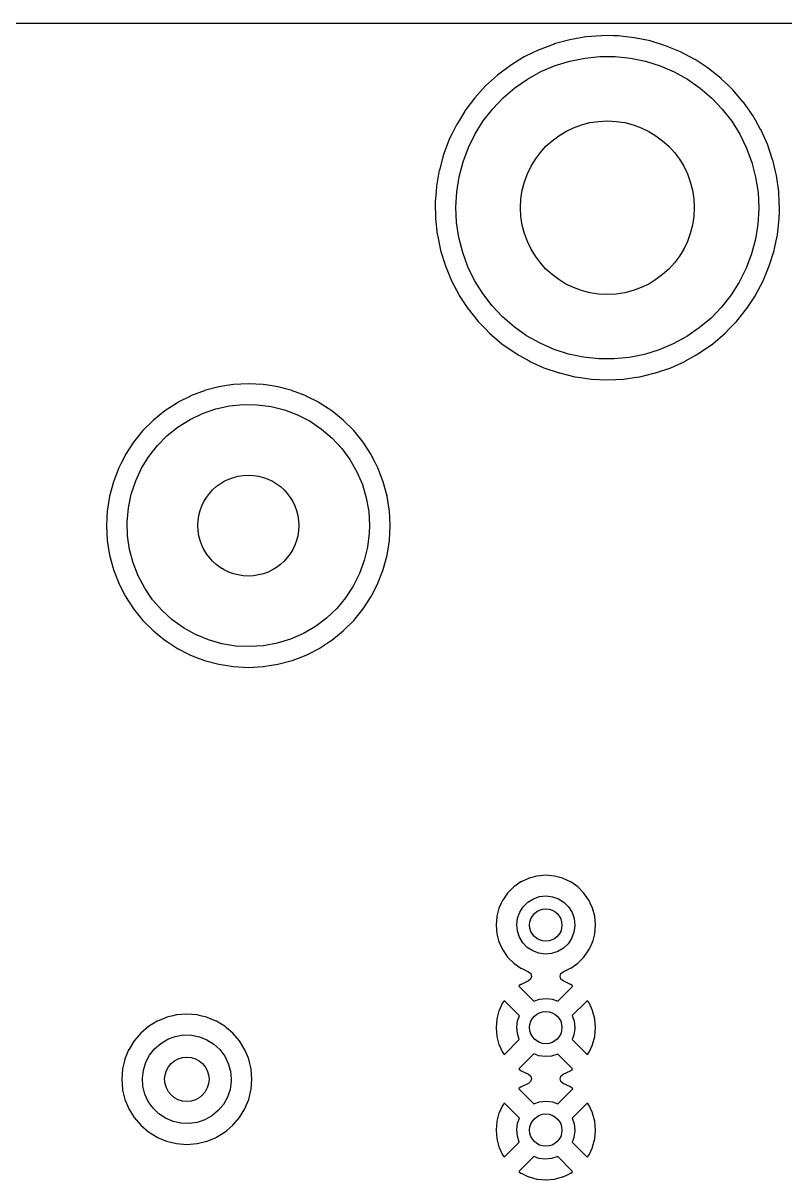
# Model space of a CAD drawing. Extents: x 80 to 223, y -132 to -72.
# Drawn here: x 140.22 to 159.08, y -100.54 to -71.88 of the extents above; entities that cross this region are included whole.
import ezdxf

# ---------------------------------------------------------------- set-up
doc = ezdxf.new("R2010")
doc.units = 0
doc.layers.add('BLACK', color=7, linetype='CONTINUOUS')

msp = doc.modelspace()

# ---------------------------------------------------------------- linework, layer by layer
at = {"layer": 'BLACK', "linetype": 'CONTINUOUS'}
for p, q in [((84.8776, -71.8825), (218.137, -71.8825)), ((154.549, -72.193), (154.165, -72.2233)), ((154.552, -72.1928), (154.549, -72.193)), ((154.549, -72.193), (154.549, -72.193)), ((154.838, -72.1973), (154.552, -72.1928)), ((154.951, -72.199), (154.838, -72.1973)), ((154.954, -72.1991), (154.951, -72.199)), ((154.951, -72.199), (154.951, -72.199)), ((155.353, -72.2432), (154.954, -72.1991)), ((153.366, -72.4004), (152.996, -72.5403)), ((153.369, -72.3993), (153.366, -72.4004)), ((153.366, -72.4004), (153.366, -72.4004)), ((153.371, -72.3986), (153.369, -72.3993)), ((153.753, -72.2941), (153.371, -72.3985)), ((153.371, -72.3985), (153.371, -72.3986)), ((153.756, -72.2933), (153.753, -72.2941)), ((153.753, -72.2941), (153.753, -72.2941)), ((154.152, -72.2243), (153.756, -72.2933)), ((154.165, -72.2233), (154.152, -72.2243)), ((155.356, -72.2438), (155.353, -72.2432)), ((155.743, -72.324), (155.356, -72.2438)), ((155.356, -72.2438), (155.356, -72.2438)), ((155.746, -72.3246), (155.743, -72.324)), ((155.743, -72.324), (155.743, -72.324)), ((156.13, -72.4427), (155.746, -72.3246)), ((156.501, -72.5964), (156.13, -72.4427)), ((152.63, -72.7196), (152.521, -72.786)), ((152.632, -72.718), (152.63, -72.7196)), ((152.63, -72.7196), (152.63, -72.7196)), ((152.643, -72.7126), (152.632, -72.718)), ((152.99, -72.5426), (152.643, -72.7126)), ((152.993, -72.5413), (152.99, -72.5426)), ((152.99, -72.5426), (152.99, -72.5426)), ((152.996, -72.5403), (152.993, -72.5413)), ((153.753, -72.8218), (154.125, -72.7462)), ((154.125, -72.7462), (154.503, -72.7085)), ((154.503, -72.7085), (154.882, -72.7091)), ((154.882, -72.7091), (155.26, -72.7481)), ((155.26, -72.7481), (155.631, -72.8251)), ((156.856, -72.7844), (156.501, -72.5964)), ((152.29, -72.9279), (151.968, -73.169)), ((152.521, -72.786), (152.29, -72.9279)), ((153.042, -73.0835), (153.391, -72.9347)), ((153.391, -72.9347), (153.753, -72.8218)), ((155.631, -72.8251), (155.993, -72.9392)), ((155.993, -72.9392), (156.342, -73.0893)), ((156.859, -72.786), (156.856, -72.7844)), ((157.18, -72.9972), (156.859, -72.786)), ((156.859, -72.786), (156.859, -72.786)), ((157.192, -73.0049), (157.18, -72.9972)), ((157.505, -73.256), (157.192, -73.0049)), ((151.968, -73.169), (151.671, -73.4394)), ((152.398, -73.4829), (152.71, -73.2669)), ((152.71, -73.2669), (153.042, -73.0835)), ((156.342, -73.0893), (156.673, -73.2738)), ((156.673, -73.2738), (156.984, -73.4909)), ((157.508, -73.2581), (157.505, -73.256)), ((157.693, -73.4374), (157.508, -73.2581)), ((157.508, -73.2581), (157.508, -73.2581)), ((151.671, -73.4394), (151.401, -73.7365)), ((152.109, -73.7293), (152.398, -73.4829)), ((156.984, -73.4909), (157.272, -73.7384)), ((157.794, -73.5356), (157.693, -73.4374)), ((157.796, -73.5378), (157.794, -73.5356)), ((158.051, -73.8365), (157.796, -73.5378)), ((151.401, -73.7365), (151.16, -74.0577)), ((151.847, -74.0037), (152.109, -73.7293)), ((157.272, -73.7384), (157.533, -74.0136)), ((158.055, -73.841), (158.051, -73.8365)), ((158.286, -74.1696), (158.055, -73.841)), ((151.158, -74.0602), (151.022, -74.2833)), ((151.16, -74.0577), (151.158, -74.0602)), ((151.614, -74.3031), (151.847, -74.0037)), ((157.533, -74.0136), (157.765, -74.3138)), ((158.351, -74.2845), (158.286, -74.1696)), ((150.949, -74.4028), (150.844, -74.6165)), ((150.95, -74.4001), (150.949, -74.4028)), ((150.949, -74.4028), (150.949, -74.4028)), ((151.022, -74.2833), (150.95, -74.4001)), ((151.413, -74.6245), (151.614, -74.3031)), ((157.765, -74.3138), (157.966, -74.636)), ((158.482, -74.5137), (158.351, -74.2845)), ((150.772, -74.7636), (150.632, -75.1338)), ((150.773, -74.7608), (150.772, -74.7636)), ((150.772, -74.7636), (150.772, -74.7636)), ((150.844, -74.6165), (150.773, -74.7608)), ((151.244, -74.9647), (151.413, -74.6245)), ((157.966, -74.636), (158.133, -74.9767)), ((158.485, -74.5185), (158.482, -74.5137)), ((158.65, -74.8846), (158.485, -74.5185)), ((151.112, -75.3201), (151.244, -74.9647)), ((158.133, -74.9767), (158.264, -75.3326)), ((158.78, -75.2646), (158.65, -74.8846)), ((150.631, -75.1394), (150.526, -75.5211)), ((150.632, -75.1338), (150.631, -75.1366)), ((150.631, -75.1366), (150.631, -75.1394)), ((150.631, -75.1394), (150.631, -75.1394)), ((150.632, -75.1338), (150.632, -75.1338)), ((151.015, -75.6871), (151.112, -75.3201)), ((158.264, -75.3326), (158.359, -75.7)), ((158.781, -75.2674), (158.78, -75.2646)), ((158.842, -75.5211), (158.781, -75.2674)), ((158.781, -75.2674), (158.781, -75.2674)), ((150.525, -75.524), (150.456, -75.9197)), ((150.526, -75.5211), (150.525, -75.524)), ((150.526, -75.5211), (150.526, -75.5211)), ((158.874, -75.6551), (158.842, -75.5211)), ((150.456, -75.9226), (150.446, -76.0498)), ((150.456, -75.9197), (150.456, -75.9226)), ((150.957, -76.062), (151.015, -75.6871)), ((158.359, -75.7), (158.417, -76.075)), ((158.93, -76.0528), (158.874, -75.6551)), ((150.446, -76.0498), (150.425, -76.3201)), ((150.936, -76.4409), (150.957, -76.062)), ((158.417, -76.075), (158.436, -76.454)), ((158.943, -76.3201), (158.93, -76.0528)), ((150.425, -76.3201), (150.431, -76.7217)), ((150.954, -76.8199), (150.936, -76.4409)), ((158.436, -76.4802), (158.414, -76.859)), ((158.436, -76.454), (158.436, -76.4802)), ((158.949, -76.454), (158.943, -76.3201)), ((158.946, -76.5515), (158.949, -76.454)), ((150.431, -76.7217), (150.475, -77.1209)), ((158.913, -76.9705), (158.941, -76.7242)), ((158.941, -76.7192), (158.946, -76.5515)), ((158.941, -76.7217), (158.941, -76.7192)), ((158.941, -76.7192), (158.941, -76.7192)), ((158.941, -76.7241), (158.941, -76.7217)), ((158.941, -76.7242), (158.941, -76.7241)), ((151.01, -77.1952), (150.954, -76.8199)), ((158.414, -76.859), (158.354, -77.2337)), ((158.897, -77.1209), (158.913, -76.9705)), ((150.475, -77.1209), (150.476, -77.1238)), ((150.476, -77.1238), (150.476, -77.1239)), ((150.476, -77.1239), (150.546, -77.4644)), ((151.104, -77.5629), (151.01, -77.1952)), ((158.354, -77.2337), (158.256, -77.6004)), ((158.826, -77.4644), (158.896, -77.1239)), ((158.896, -77.1238), (158.897, -77.1209)), ((158.896, -77.1239), (158.896, -77.1238)), ((150.546, -77.4644), (150.557, -77.5142)), ((150.557, -77.5142), (150.675, -77.8982)), ((151.234, -77.9192), (151.104, -77.5629)), ((158.256, -77.6004), (158.122, -77.9553)), ((158.697, -77.8982), (158.815, -77.5142)), ((158.815, -77.5142), (158.826, -77.4644)), ((150.675, -77.8982), (150.828, -78.2692)), ((151.4, -78.2606), (151.234, -77.9192)), ((158.544, -78.2692), (158.697, -77.8982)), ((158.122, -77.9553), (157.953, -78.2949)), ((150.828, -78.2692), (151.016, -78.6242)), ((151.599, -78.5834), (151.4, -78.2606)), ((157.953, -78.2949), (157.75, -78.6156)), ((158.356, -78.6242), (158.544, -78.2692)), ((151.016, -78.6242), (151.018, -78.6267)), ((151.018, -78.6267), (151.018, -78.6267)), ((151.018, -78.6267), (151.229, -78.9482)), ((151.83, -78.8845), (151.599, -78.5834)), ((157.75, -78.6156), (157.516, -78.9142)), ((158.143, -78.9482), (158.354, -78.6267)), ((158.354, -78.6267), (158.356, -78.6242)), ((158.354, -78.6267), (158.354, -78.6267)), ((151.229, -78.9482), (151.237, -78.9599)), ((151.237, -78.9599), (151.488, -79.2734)), ((152.09, -79.1606), (151.83, -78.8845)), ((157.516, -78.9142), (157.253, -79.1876)), ((157.884, -79.2734), (158.135, -78.9599)), ((158.135, -78.9599), (158.143, -78.9482)), ((151.488, -79.2734), (151.49, -79.2755)), ((151.49, -79.2755), (151.49, -79.2755)), ((151.49, -79.2755), (151.668, -79.459)), ((152.377, -79.409), (152.09, -79.1606)), ((157.253, -79.1876), (156.964, -79.4331)), ((157.704, -79.459), (157.882, -79.2755)), ((157.882, -79.2755), (157.884, -79.2734)), ((157.882, -79.2755), (157.882, -79.2755)), ((151.668, -79.459), (151.768, -79.5618)), ((151.768, -79.5618), (152.073, -79.8227)), ((152.688, -79.6272), (152.377, -79.409)), ((153.019, -79.8129), (152.688, -79.6272)), ((156.651, -79.648), (156.318, -79.8302)), ((156.964, -79.4331), (156.651, -79.648)), ((157.299, -79.8227), (157.604, -79.5618)), ((157.604, -79.5618), (157.704, -79.459)), ((152.073, -79.8227), (152.402, -80.0536)), ((153.367, -79.9642), (153.019, -79.8129)), ((156.318, -79.8302), (155.969, -79.9778)), ((156.97, -80.0536), (157.299, -79.8227)), ((152.402, -80.0536), (152.51, -80.1153)), ((152.51, -80.1153), (152.748, -80.2512)), ((153.728, -80.0796), (153.367, -79.9642)), ((154.099, -80.1578), (153.728, -80.0796)), ((154.477, -80.1982), (154.099, -80.1578)), ((154.856, -80.2001), (154.477, -80.1982)), ((155.234, -80.1638), (154.856, -80.2001)), ((155.606, -80.0894), (155.234, -80.1638)), ((155.969, -79.9778), (155.606, -80.0894)), ((156.624, -80.2512), (156.862, -80.1153)), ((156.862, -80.1153), (156.97, -80.0536)), ((152.748, -80.2512), (152.748, -80.2512)), ((152.748, -80.2512), (152.75, -80.2527)), ((152.75, -80.2527), (153.117, -80.4179)), ((153.117, -80.4179), (153.497, -80.548)), ((155.875, -80.548), (156.255, -80.4179)), ((156.255, -80.4179), (156.622, -80.2527)), ((156.622, -80.2527), (156.624, -80.2512)), ((156.624, -80.2512), (156.624, -80.2512)), ((153.497, -80.548), (153.499, -80.5487)), ((153.499, -80.5487), (153.499, -80.5487)), ((153.499, -80.5487), (153.884, -80.6411)), ((153.884, -80.6411), (153.884, -80.6411)), ((153.884, -80.6411), (153.887, -80.6418)), ((153.887, -80.6418), (153.89, -80.6422)), ((153.89, -80.6422), (153.89, -80.6422)), ((153.89, -80.6422), (154.021, -80.6609)), ((154.021, -80.6609), (154.285, -80.6984)), ((154.285, -80.6984), (154.686, -80.7173)), ((154.686, -80.7173), (155.087, -80.6984)), ((155.087, -80.6984), (155.351, -80.6609)), ((155.351, -80.6609), (155.482, -80.6422)), ((155.482, -80.6422), (155.485, -80.6418)), ((155.482, -80.6422), (155.482, -80.6422)), ((155.485, -80.6418), (155.488, -80.6411)), ((155.488, -80.6411), (155.873, -80.5487)), ((155.488, -80.6411), (155.488, -80.6411)), ((155.873, -80.5487), (155.875, -80.548)), ((155.873, -80.5487), (155.873, -80.5487)), ((144.661, -81.0054), (144.367, -81.1184)), ((144.707, -80.9878), (144.661, -81.0054)), ((144.71, -80.9866), (144.707, -80.9878)), ((144.707, -80.9878), (144.707, -80.9878)), ((145.066, -80.8915), (144.71, -80.9866)), ((145.259, -80.8609), (145.066, -80.8915)), ((145.426, -80.8344), (145.259, -80.8609)), ((145.429, -80.8339), (145.426, -80.8344)), ((145.426, -80.8344), (145.426, -80.8344)), ((145.796, -80.8147), (145.429, -80.8339)), ((146.163, -80.8339), (145.796, -80.8147)), ((146.166, -80.8344), (146.163, -80.8339)), ((146.333, -80.8609), (146.166, -80.8344)), ((146.166, -80.8344), (146.166, -80.8344)), ((146.526, -80.8915), (146.333, -80.8609)), ((146.882, -80.9866), (146.526, -80.8915)), ((146.885, -80.9878), (146.882, -80.9866)), ((146.931, -81.0054), (146.885, -80.9878)), ((146.885, -80.9878), (146.885, -80.9878)), ((147.225, -81.1184), (146.931, -81.0054)), ((144.039, -81.2854), (143.731, -81.4857)), ((144.042, -81.2839), (144.039, -81.2854)), ((144.364, -81.1199), (144.042, -81.2839)), ((144.042, -81.2839), (144.042, -81.2839)), ((144.367, -81.1184), (144.364, -81.1199)), ((144.989, -81.4385), (145.327, -81.3649)), ((145.327, -81.3649), (145.67, -81.3306)), ((145.67, -81.3306), (146.016, -81.3361)), ((146.016, -81.3361), (146.358, -81.3811)), ((147.228, -81.1199), (147.225, -81.1184)), ((147.55, -81.2839), (147.228, -81.1199)), ((147.553, -81.2854), (147.55, -81.2839)), ((147.55, -81.2839), (147.55, -81.2839)), ((147.861, -81.4857), (147.553, -81.2854)), ((143.731, -81.4857), (143.445, -81.7171)), ((144.351, -81.6991), (144.662, -81.5504)), ((144.662, -81.5504), (144.989, -81.4385)), ((146.358, -81.3811), (146.693, -81.4653)), ((146.693, -81.4653), (147.016, -81.5874)), ((147.016, -81.5874), (147.323, -81.7458)), ((148.147, -81.7171), (147.861, -81.4857)), ((143.445, -81.7171), (143.185, -81.9771)), ((143.789, -82.0986), (144.058, -81.8826)), ((144.058, -81.8826), (144.351, -81.6991)), ((147.323, -81.7458), (147.61, -81.9384)), ((147.61, -81.9384), (147.872, -82.1627)), ((148.407, -81.9771), (148.147, -81.7171)), ((143.185, -81.9771), (142.954, -82.2629)), ((143.546, -82.3441), (143.789, -82.0986)), ((147.872, -82.1627), (148.108, -82.4157)), ((148.638, -82.2629), (148.407, -81.9771)), ((142.954, -82.2629), (142.753, -82.5713)), ((143.333, -82.6159), (143.546, -82.3441)), ((148.108, -82.4157), (148.312, -82.6941)), ((148.839, -82.5713), (148.638, -82.2629)), ((142.652, -82.7695), (142.586, -82.899)), ((142.752, -82.5743), (142.652, -82.7695)), ((142.753, -82.5713), (142.752, -82.5743)), ((142.752, -82.5743), (142.752, -82.5743)), ((143.152, -82.9103), (143.333, -82.6159)), ((148.312, -82.6941), (148.483, -82.9941)), ((148.84, -82.5743), (148.839, -82.5713)), ((148.94, -82.7695), (148.84, -82.5743)), ((148.84, -82.5743), (148.84, -82.5743)), ((149.006, -82.899), (148.94, -82.7695)), ((142.586, -82.899), (142.455, -83.2423)), ((143.007, -83.2236), (143.152, -82.9103)), ((148.483, -82.9941), (148.619, -83.3118)), ((149.137, -83.2423), (149.006, -82.899)), ((142.455, -83.2423), (142.359, -83.5975)), ((142.898, -83.5515), (143.007, -83.2236)), ((148.619, -83.3118), (148.717, -83.6429)), ((149.233, -83.5975), (149.137, -83.2423)), ((142.359, -83.6008), (142.308, -83.9234)), ((142.359, -83.5975), (142.359, -83.6008)), ((142.828, -83.8898), (142.898, -83.5515)), ((148.717, -83.6429), (148.776, -83.9832)), ((149.233, -83.6008), (149.233, -83.5975)), ((149.284, -83.9234), (149.233, -83.6008)), ((142.308, -83.9234), (142.302, -83.9608)), ((142.797, -84.2338), (142.828, -83.8898)), ((149.29, -83.9608), (149.284, -83.9234)), ((142.302, -83.9608), (142.283, -84.328)), ((142.807, -84.579), (142.797, -84.2338)), ((148.776, -83.9832), (148.796, -84.328)), ((149.309, -84.328), (149.29, -83.9608)), ((142.283, -84.328), (142.302, -84.6952)), ((148.79, -84.5164), (148.749, -84.8593)), ((148.796, -84.328), (148.79, -84.5164)), ((149.29, -84.6952), (149.309, -84.328)), ((142.302, -84.6952), (142.302, -84.6985)), ((142.302, -84.6985), (142.302, -84.6985)), ((142.302, -84.6985), (142.319, -84.8041)), ((142.319, -84.8041), (142.359, -85.0585)), ((142.855, -84.921), (142.807, -84.579)), ((149.233, -85.0585), (149.273, -84.8041)), ((149.273, -84.8041), (149.29, -84.6985)), ((149.29, -84.6985), (149.29, -84.6952)), ((149.29, -84.6985), (149.29, -84.6985)), ((142.359, -85.0585), (142.455, -85.4137)), ((142.943, -85.2551), (142.855, -84.921)), ((148.749, -84.8593), (148.668, -85.1951)), ((149.137, -85.4137), (149.233, -85.0585)), ((143.068, -85.5768), (142.943, -85.2551)), ((148.668, -85.1951), (148.549, -85.5194)), ((142.455, -85.4137), (142.456, -85.4168)), ((142.456, -85.4168), (142.456, -85.4168)), ((142.456, -85.4168), (142.465, -85.4416)), ((142.465, -85.4416), (142.586, -85.757)), ((143.23, -85.8821), (143.068, -85.5768)), ((148.549, -85.5194), (148.394, -85.828)), ((149.006, -85.757), (149.127, -85.4416)), ((149.127, -85.4416), (149.136, -85.4168)), ((149.136, -85.4168), (149.137, -85.4137)), ((149.136, -85.4168), (149.136, -85.4168)), ((142.586, -85.757), (142.588, -85.7599)), ((142.588, -85.7599), (142.745, -86.0673)), ((143.426, -86.1667), (143.23, -85.8821)), ((148.394, -85.828), (148.204, -86.1167)), ((148.847, -86.0673), (149.004, -85.7599)), ((149.004, -85.7599), (149.006, -85.757)), ((142.745, -86.0673), (142.753, -86.0847)), ((142.753, -86.0847), (142.954, -86.3931)), ((143.653, -86.427), (143.426, -86.1667)), ((148.204, -86.1167), (147.983, -86.3816)), ((148.638, -86.3931), (148.839, -86.0847)), ((148.839, -86.0847), (148.847, -86.0673)), ((142.954, -86.3931), (143.185, -86.6789)), ((143.908, -86.6594), (143.653, -86.427)), ((147.983, -86.3816), (147.732, -86.6194)), ((148.407, -86.6789), (148.638, -86.3931)), ((143.185, -86.6789), (143.445, -86.9389)), ((144.189, -86.861), (143.908, -86.6594)), ((147.732, -86.6194), (147.456, -86.8268)), ((148.147, -86.9389), (148.407, -86.6789)), ((143.445, -86.9389), (143.731, -87.1703)), ((144.49, -87.029), (144.189, -86.861)), ((144.809, -87.1611), (144.49, -87.029)), ((147.158, -87.001), (146.842, -87.1398)), ((147.456, -86.8268), (147.158, -87.001)), ((147.861, -87.1703), (148.147, -86.9389)), ((143.731, -87.1703), (143.794, -87.2111)), ((143.794, -87.2111), (144.015, -87.3546)), ((144.015, -87.3546), (144.039, -87.3706)), ((144.039, -87.3706), (144.042, -87.3721)), ((144.042, -87.3721), (144.042, -87.3721)), ((144.042, -87.3721), (144.317, -87.5119)), ((145.142, -87.2557), (144.809, -87.1611)), ((145.482, -87.3116), (145.142, -87.2557)), ((145.827, -87.3278), (145.482, -87.3116)), ((146.172, -87.3043), (145.827, -87.3278)), ((146.512, -87.2414), (146.172, -87.3043)), ((146.842, -87.1398), (146.512, -87.2414)), ((147.275, -87.5119), (147.55, -87.3721)), ((147.55, -87.3721), (147.553, -87.3706)), ((147.55, -87.3721), (147.55, -87.3721)), ((147.553, -87.3706), (147.577, -87.3546)), ((147.577, -87.3546), (147.798, -87.2111)), ((147.798, -87.2111), (147.861, -87.1703)), ((144.317, -87.5119), (144.367, -87.5376)), ((144.367, -87.5376), (144.555, -87.6096)), ((144.555, -87.6096), (144.69, -87.6617)), ((144.69, -87.6617), (144.71, -87.6694)), ((144.71, -87.6694), (145.066, -87.7645)), ((146.526, -87.7645), (146.882, -87.6694)), ((146.882, -87.6694), (146.902, -87.6617)), ((146.902, -87.6617), (147.037, -87.6096)), ((147.037, -87.6096), (147.225, -87.5376)), ((147.225, -87.5376), (147.275, -87.5119)), ((145.066, -87.7645), (145.224, -87.7897)), ((145.224, -87.7897), (145.426, -87.8216)), ((145.426, -87.8216), (145.426, -87.8216)), ((145.426, -87.8216), (145.429, -87.8221)), ((145.429, -87.8221), (145.796, -87.8413)), ((145.796, -87.8413), (146.163, -87.8221)), ((146.163, -87.8221), (146.166, -87.8216)), ((146.166, -87.8216), (146.368, -87.7897)), ((146.166, -87.8216), (146.166, -87.8216)), ((146.368, -87.7897), (146.526, -87.7645)), ((152.735, -93.0675), (152.55, -93.1537)), ((152.74, -93.0652), (152.735, -93.0675)), ((152.735, -93.0675), (152.735, -93.0675)), ((152.746, -93.0638), (152.74, -93.0652)), ((152.943, -93.011), (152.746, -93.0638)), ((152.746, -93.0638), (152.746, -93.0638)), ((152.948, -93.0095), (152.943, -93.011)), ((152.943, -93.011), (152.943, -93.011)), ((153.162, -92.9908), (152.948, -93.0095)), ((153.376, -93.0095), (153.162, -92.9908)), ((153.381, -93.011), (153.376, -93.0095)), ((153.578, -93.0638), (153.381, -93.011)), ((153.381, -93.011), (153.381, -93.011)), ((153.584, -93.0652), (153.578, -93.0638)), ((153.578, -93.0638), (153.578, -93.0638)), ((153.589, -93.0675), (153.584, -93.0652)), ((153.774, -93.1537), (153.589, -93.0675)), ((153.589, -93.0675), (153.589, -93.0675)), ((152.369, -93.2793), (152.217, -93.4313)), ((152.545, -93.156), (152.369, -93.2793)), ((152.55, -93.1537), (152.545, -93.156)), ((152.55, -93.1537), (152.55, -93.1537)), ((153.779, -93.156), (153.774, -93.1537)), ((153.774, -93.1537), (153.774, -93.1537)), ((153.955, -93.2793), (153.779, -93.156)), ((154.107, -93.4313), (153.955, -93.2793)), ((152.06, -93.6806), (152.003, -93.8022)), ((152.092, -93.6124), (152.06, -93.6806)), ((152.094, -93.6074), (152.092, -93.6124)), ((152.092, -93.6124), (152.092, -93.6124)), ((152.217, -93.4313), (152.094, -93.6074)), ((152.604, -93.7689), (152.719, -93.6566)), ((152.719, -93.6566), (152.855, -93.5725)), ((152.855, -93.5725), (153.007, -93.5208)), ((153.007, -93.5208), (153.167, -93.504)), ((153.167, -93.504), (153.326, -93.523)), ((153.326, -93.523), (153.478, -93.5769)), ((153.478, -93.5769), (153.613, -93.6629)), ((153.613, -93.6629), (153.726, -93.7768)), ((154.23, -93.6074), (154.107, -93.4313)), ((154.232, -93.6124), (154.23, -93.6074)), ((154.264, -93.6806), (154.232, -93.6124)), ((154.232, -93.6124), (154.232, -93.6124)), ((154.321, -93.8022), (154.264, -93.6806)), ((152.002, -93.8075), (151.949, -94.0045)), ((152.003, -93.8022), (152.002, -93.8075)), ((152.002, -93.8075), (152.002, -93.8075)), ((152.462, -94.0547), (152.517, -93.9039)), ((152.517, -93.9039), (152.604, -93.7689)), ((153.726, -93.7768), (153.811, -93.9129)), ((153.811, -93.9129), (153.864, -94.0645)), ((154.322, -93.8075), (154.321, -93.8022)), ((154.375, -94.0045), (154.322, -93.8075)), ((154.322, -93.8075), (154.322, -93.8075)), ((151.948, -94.0099), (151.929, -94.224)), ((151.929, -94.224), (151.948, -94.4381)), ((151.949, -94.0045), (151.948, -94.0099)), ((152.442, -94.2139), (152.462, -94.0547)), ((152.458, -94.3737), (152.442, -94.2139)), ((153.882, -94.2441), (153.859, -94.4031)), ((153.864, -94.0645), (153.882, -94.224)), ((153.882, -94.224), (153.882, -94.2441)), ((154.376, -94.0099), (154.375, -94.0045)), ((154.394, -94.2059), (154.376, -94.0099)), ((154.376, -94.4381), (154.395, -94.224)), ((154.395, -94.224), (154.394, -94.2059)), ((151.948, -94.4381), (151.949, -94.4435)), ((151.949, -94.4435), (151.949, -94.4435)), ((151.949, -94.4435), (151.993, -94.606)), ((152.508, -94.526), (152.458, -94.3737)), ((152.592, -94.6633), (152.508, -94.526)), ((153.802, -94.5531), (153.714, -94.6868)), ((153.859, -94.4031), (153.802, -94.5531)), ((154.331, -94.606), (154.375, -94.4435)), ((154.375, -94.4435), (154.376, -94.4381)), ((154.375, -94.4435), (154.375, -94.4435)), ((151.993, -94.606), (152.003, -94.6458)), ((152.003, -94.6458), (152.005, -94.6508)), ((152.005, -94.6508), (152.006, -94.6508)), ((152.006, -94.6508), (152.067, -94.7823)), ((152.067, -94.7823), (152.094, -94.8406)), ((152.094, -94.8406), (152.217, -95.0167)), ((152.703, -94.7788), (152.592, -94.6633)), ((152.837, -94.8667), (152.703, -94.7788)), ((153.597, -94.7975), (153.459, -94.8797)), ((153.714, -94.6868), (153.597, -94.7975)), ((154.107, -95.0167), (154.23, -94.8406)), ((154.23, -94.8406), (154.257, -94.7823)), ((154.257, -94.7823), (154.318, -94.6508)), ((154.318, -94.6508), (154.319, -94.6508)), ((154.319, -94.6508), (154.321, -94.6458)), ((154.321, -94.6458), (154.331, -94.606)), ((152.217, -95.0167), (152.369, -95.1687)), ((152.988, -94.9226), (152.837, -94.8667)), ((153.147, -94.9438), (152.988, -94.9226)), ((153.307, -94.9293), (153.147, -94.9438)), ((153.459, -94.8797), (153.307, -94.9293)), ((153.955, -95.1687), (154.107, -95.0167)), ((152.369, -95.1687), (152.545, -95.292)), ((152.545, -95.292), (152.55, -95.2943)), ((152.55, -95.2943), (152.55, -95.2943)), ((152.55, -95.2943), (152.734, -95.3801)), ((152.734, -95.3801), (152.788, -95.427)), ((153.537, -95.4253), (153.59, -95.3801)), ((153.59, -95.3801), (153.774, -95.2943)), ((153.774, -95.2943), (153.779, -95.292)), ((153.774, -95.2943), (153.774, -95.2943)), ((153.779, -95.292), (153.955, -95.1687)), ((152.541, -95.6996), (152.506, -95.7239)), ((152.551, -95.6941), (152.541, -95.6996)), ((152.734, -95.6085), (152.551, -95.6941)), ((152.787, -95.5632), (152.734, -95.6085)), ((152.807, -95.4953), (152.787, -95.5632)), ((152.788, -95.427), (152.807, -95.4953)), ((153.517, -95.4933), (153.537, -95.4253)), ((153.536, -95.5616), (153.517, -95.4933)), ((153.59, -95.6085), (153.536, -95.5616)), ((153.773, -95.6941), (153.59, -95.6085)), ((153.783, -95.6996), (153.773, -95.6941)), ((153.817, -95.7234), (153.783, -95.6996)), ((152.506, -95.7239), (152.498, -95.7344)), ((152.498, -95.7344), (152.505, -95.7479)), ((152.505, -95.7479), (152.866, -96.1089)), ((153.457, -96.1096), (153.82, -95.7471)), ((153.826, -95.7354), (153.817, -95.7234)), ((153.82, -95.7471), (153.826, -95.7354)), ((152.092, -96.1526), (152.006, -96.3374)), ((152.098, -96.1431), (152.092, -96.1526)), ((152.121, -96.1092), (152.098, -96.1431)), ((152.133, -96.0999), (152.121, -96.1092)), ((152.145, -96.1064), (152.133, -96.0999)), ((152.508, -96.4691), (152.145, -96.1064)), ((152.866, -96.1089), (153.007, -96.0608)), ((153.007, -96.0608), (153.167, -96.044)), ((153.167, -96.044), (153.326, -96.063)), ((153.326, -96.063), (153.457, -96.1096)), ((154.178, -96.1071), (153.817, -96.4685)), ((154.192, -96.1), (154.178, -96.1071)), ((154.202, -96.1084), (154.192, -96.1)), ((154.226, -96.1431), (154.202, -96.1084)), ((154.232, -96.1526), (154.226, -96.1431)), ((154.318, -96.3374), (154.232, -96.1526)), ((143.769, -96.5114), (143.544, -96.6045)), ((143.773, -96.5095), (143.769, -96.5114)), ((143.769, -96.5114), (143.769, -96.5114)), ((143.896, -96.48), (143.773, -96.5095)), ((144.015, -96.4515), (143.896, -96.48)), ((144.02, -96.4504), (144.015, -96.4515)), ((144.015, -96.4515), (144.015, -96.4515)), ((144.272, -96.4305), (144.02, -96.4504)), ((144.524, -96.4504), (144.272, -96.4305)), ((144.529, -96.4515), (144.524, -96.4504)), ((144.648, -96.48), (144.529, -96.4515)), ((144.529, -96.4515), (144.529, -96.4515)), ((144.771, -96.5095), (144.648, -96.48)), ((144.775, -96.5114), (144.771, -96.5095)), ((145, -96.6045), (144.775, -96.5114)), ((144.775, -96.5114), (144.775, -96.5114)), ((151.948, -96.5554), (151.93, -96.7585)), ((151.949, -96.5446), (151.948, -96.5554)), ((152.002, -96.3477), (151.949, -96.5446)), ((152.006, -96.3374), (152.002, -96.3477)), ((152.462, -96.5947), (152.508, -96.4691)), ((153.817, -96.4685), (153.864, -96.6045)), ((154.322, -96.3477), (154.318, -96.3374)), ((154.375, -96.5446), (154.322, -96.3477)), ((154.376, -96.5554), (154.375, -96.5446)), ((154.394, -96.7585), (154.376, -96.5554)), ((143.324, -96.7387), (143.131, -96.9031)), ((143.539, -96.6064), (143.324, -96.7387)), ((143.544, -96.6045), (143.539, -96.6064)), ((143.544, -96.6045), (143.544, -96.6045)), ((145.005, -96.6064), (145, -96.6045)), ((145, -96.6045), (145, -96.6045)), ((145.22, -96.7387), (145.005, -96.6064)), ((145.256, -96.7695), (145.22, -96.7387)), ((145.413, -96.9031), (145.256, -96.7695)), ((151.93, -96.7585), (151.93, -96.7695)), ((151.93, -96.7695), (151.948, -96.9726)), ((152.442, -96.7539), (152.462, -96.5947)), ((152.458, -96.9137), (152.442, -96.7539)), ((153.882, -96.7841), (153.859, -96.9431)), ((153.864, -96.6045), (153.882, -96.764)), ((153.882, -96.764), (153.882, -96.7841)), ((154.376, -96.9726), (154.394, -96.7695)), ((154.394, -96.7695), (154.394, -96.7585)), ((142.967, -97.0956), (142.834, -97.3115)), ((143.131, -96.9031), (142.967, -97.0956)), ((143.625, -97.1541), (143.798, -97.0512)), ((143.798, -97.0512), (143.987, -96.9815)), ((143.987, -96.9815), (144.186, -96.9474)), ((144.186, -96.9474), (144.387, -96.95)), ((144.387, -96.95), (144.584, -96.9893)), ((144.584, -96.9893), (144.771, -97.0639)), ((144.771, -97.0639), (144.942, -97.1713)), ((145.577, -97.0956), (145.413, -96.9031)), ((145.71, -97.3115), (145.577, -97.0956)), ((151.948, -96.9726), (151.949, -96.9834)), ((151.949, -96.9834), (152.002, -97.1803)), ((152.146, -97.4209), (152.506, -97.0603)), ((152.506, -97.0603), (152.458, -96.9137)), ((153.859, -96.9431), (153.816, -97.0584)), ((153.816, -97.0584), (154.179, -97.4216)), ((154.322, -97.1803), (154.375, -96.9834)), ((154.375, -96.9834), (154.376, -96.9726)), ((142.832, -97.3161), (142.747, -97.522)), ((142.834, -97.3115), (142.832, -97.3161)), ((142.832, -97.3161), (142.832, -97.3161)), ((143.349, -97.4449), (143.474, -97.2868)), ((143.474, -97.2868), (143.625, -97.1541)), ((144.942, -97.1713), (145.089, -97.308)), ((145.089, -97.308), (145.21, -97.4693)), ((145.712, -97.3161), (145.71, -97.3115)), ((145.797, -97.522), (145.712, -97.3161)), ((145.712, -97.3161), (145.712, -97.3161)), ((152.002, -97.1803), (152.006, -97.1906)), ((152.006, -97.1906), (152.092, -97.3754)), ((152.092, -97.3754), (152.098, -97.3849)), ((152.098, -97.3849), (152.122, -97.4196)), ((152.122, -97.4196), (152.132, -97.428)), ((152.132, -97.428), (152.146, -97.4209)), ((152.867, -97.4178), (152.504, -97.7809)), ((152.988, -97.4626), (152.867, -97.4178)), ((153.459, -97.4199), (153.307, -97.4693)), ((153.819, -97.7801), (153.459, -97.4199)), ((154.179, -97.4216), (154.191, -97.4281)), ((154.191, -97.4281), (154.203, -97.4188)), ((154.203, -97.4188), (154.226, -97.3849)), ((154.226, -97.3849), (154.232, -97.3754)), ((154.232, -97.3754), (154.318, -97.1906)), ((154.318, -97.1906), (154.322, -97.1803)), ((142.72, -97.6177), (142.68, -97.7866)), ((142.737, -97.5454), (142.72, -97.6177)), ((142.747, -97.522), (142.737, -97.5454)), ((143.196, -97.8153), (143.256, -97.623)), ((143.256, -97.623), (143.349, -97.4449)), ((145.21, -97.4693), (145.299, -97.6498)), ((145.299, -97.6498), (145.354, -97.8435)), ((145.807, -97.5454), (145.797, -97.522)), ((145.824, -97.6177), (145.807, -97.5454)), ((145.864, -97.7866), (145.824, -97.6177)), ((153.147, -97.4838), (152.988, -97.4626)), ((153.307, -97.4693), (153.147, -97.4838)), ((142.678, -97.7916), (142.659, -98.044)), ((142.68, -97.7866), (142.678, -97.7916)), ((143.172, -98.0152), (143.196, -97.8153)), ((145.354, -97.8435), (145.372, -98.044)), ((145.866, -97.7916), (145.864, -97.7866)), ((145.866, -97.7926), (145.866, -97.7916)), ((145.885, -98.044), (145.866, -97.7926)), ((152.504, -97.7809), (152.498, -97.7926)), ((152.498, -97.7926), (152.507, -97.8046)), ((152.507, -97.8046), (152.541, -97.8284)), ((152.541, -97.8284), (152.551, -97.8339)), ((152.551, -97.8339), (152.735, -97.9198)), ((152.735, -97.9198), (152.788, -97.9667)), ((152.788, -97.9667), (152.808, -98.035)), ((153.516, -98.033), (153.537, -97.965)), ((153.537, -97.965), (153.589, -97.9198)), ((153.589, -97.9198), (153.773, -97.8339)), ((153.773, -97.8339), (153.783, -97.8284)), ((153.783, -97.8284), (153.818, -97.8041)), ((153.818, -97.8041), (153.826, -97.7936)), ((153.826, -97.7936), (153.819, -97.7801)), ((142.659, -98.044), (142.678, -98.2964)), ((143.186, -98.2161), (143.172, -98.0152)), ((143.235, -98.4112), (143.186, -98.2161)), ((145.37, -98.1016), (145.342, -98.3008)), ((145.372, -98.044), (145.37, -98.1016)), ((145.866, -98.2964), (145.885, -98.044)), ((152.506, -98.2639), (152.498, -98.2744)), ((152.498, -98.2744), (152.505, -98.2879)), ((152.541, -98.2396), (152.506, -98.2639)), ((152.551, -98.2341), (152.541, -98.2396)), ((152.735, -98.1482), (152.551, -98.2341)), ((152.787, -98.103), (152.735, -98.1482)), ((152.808, -98.035), (152.787, -98.103)), ((153.536, -98.1013), (153.516, -98.033)), ((153.589, -98.1482), (153.536, -98.1013)), ((153.773, -98.2341), (153.589, -98.1482)), ((153.783, -98.2396), (153.773, -98.2341)), ((153.817, -98.2634), (153.783, -98.2396)), ((153.826, -98.2754), (153.817, -98.2634)), ((153.82, -98.2871), (153.826, -98.2754)), ((142.678, -98.2964), (142.68, -98.3012)), ((142.68, -98.3012), (142.68, -98.3012)), ((142.68, -98.3012), (142.683, -98.3151)), ((142.683, -98.3151), (142.737, -98.5426)), ((142.737, -98.5426), (142.739, -98.5472)), ((142.739, -98.5472), (142.739, -98.5472)), ((142.739, -98.5472), (142.8, -98.6926)), ((143.319, -98.594), (143.235, -98.4112)), ((145.277, -98.4914), (145.179, -98.667)), ((145.342, -98.3008), (145.277, -98.4914)), ((145.744, -98.6926), (145.805, -98.5472)), ((145.805, -98.5472), (145.807, -98.5426)), ((145.805, -98.5472), (145.805, -98.5472)), ((145.807, -98.5426), (145.861, -98.3151)), ((145.861, -98.3151), (145.864, -98.3012)), ((145.864, -98.3012), (145.866, -98.2964)), ((145.864, -98.3012), (145.864, -98.3012)), ((152.505, -98.2879), (152.866, -98.6489)), ((153.457, -98.6496), (153.82, -98.2871)), ((142.8, -98.6926), (142.834, -98.7765)), ((142.834, -98.7765), (142.967, -98.9924)), ((143.436, -98.7584), (143.319, -98.594)), ((143.58, -98.8989), (143.436, -98.7584)), ((145.05, -98.8218), (144.895, -98.9505)), ((145.179, -98.667), (145.05, -98.8218)), ((145.577, -98.9924), (145.71, -98.7765)), ((145.71, -98.7765), (145.744, -98.6926)), ((152.092, -98.6926), (152.006, -98.8774)), ((152.098, -98.6831), (152.092, -98.6926)), ((152.121, -98.6492), (152.098, -98.6831)), ((152.133, -98.6399), (152.121, -98.6492)), ((152.145, -98.6464), (152.133, -98.6399)), ((152.508, -99.0091), (152.145, -98.6464)), ((152.866, -98.6489), (153.007, -98.6008)), ((153.007, -98.6008), (153.167, -98.584)), ((153.167, -98.584), (153.326, -98.603)), ((153.326, -98.603), (153.457, -98.6496)), ((154.178, -98.6471), (153.817, -99.0085)), ((154.192, -98.64), (154.178, -98.6471)), ((154.202, -98.6484), (154.192, -98.64)), ((154.226, -98.6831), (154.202, -98.6484)), ((154.232, -98.6926), (154.226, -98.6831)), ((154.318, -98.8774), (154.232, -98.6926)), ((142.967, -98.9924), (143.131, -99.1849)), ((143.747, -99.0107), (143.58, -98.8989)), ((143.932, -99.0902), (143.747, -99.0107)), ((144.128, -99.1346), (143.932, -99.0902)), ((144.33, -99.1425), (144.128, -99.1346)), ((144.529, -99.1136), (144.33, -99.1425)), ((144.719, -99.0489), (144.529, -99.1136)), ((144.895, -98.9505), (144.719, -99.0489)), ((145.413, -99.1849), (145.577, -98.9924)), ((151.948, -99.0954), (151.93, -99.2985)), ((151.949, -99.0846), (151.948, -99.0954)), ((152.002, -98.8877), (151.949, -99.0846)), ((152.006, -98.8774), (152.002, -98.8877)), ((152.442, -99.2939), (152.462, -99.1347)), ((152.462, -99.1347), (152.508, -99.0091)), ((153.817, -99.0085), (153.864, -99.1445)), ((154.322, -98.8877), (154.318, -98.8774)), ((154.375, -99.0846), (154.322, -98.8877)), ((154.376, -99.0954), (154.375, -99.0846)), ((154.394, -99.2985), (154.376, -99.0954)), ((143.131, -99.1849), (143.324, -99.3493)), ((143.324, -99.3493), (143.539, -99.4816)), ((145.005, -99.4816), (145.22, -99.3493)), ((145.22, -99.3493), (145.267, -99.3095)), ((145.267, -99.3095), (145.413, -99.1849)), ((151.93, -99.2985), (151.93, -99.3095)), ((151.93, -99.3095), (151.948, -99.5126)), ((152.458, -99.4537), (152.442, -99.2939)), ((153.882, -99.3241), (153.859, -99.4831)), ((153.864, -99.1445), (153.882, -99.304)), ((153.882, -99.304), (153.882, -99.3241)), ((154.376, -99.5126), (154.393, -99.3195)), ((154.393, -99.3195), (154.394, -99.3095)), ((154.394, -99.3095), (154.394, -99.2985)), ((143.539, -99.4816), (143.544, -99.4835)), ((143.544, -99.4835), (143.544, -99.4835)), ((143.544, -99.4835), (143.769, -99.5766)), ((143.769, -99.5766), (143.773, -99.5785)), ((143.773, -99.5785), (143.841, -99.5946)), ((143.841, -99.5946), (144.015, -99.6365)), ((144.015, -99.6365), (144.015, -99.6365)), ((144.015, -99.6365), (144.02, -99.6376)), ((144.02, -99.6376), (144.272, -99.6575)), ((144.272, -99.6575), (144.524, -99.6376)), ((144.524, -99.6376), (144.529, -99.6365)), ((144.529, -99.6365), (144.703, -99.5946)), ((144.529, -99.6365), (144.529, -99.6365)), ((144.703, -99.5946), (144.771, -99.5785)), ((144.771, -99.5785), (144.775, -99.5766)), ((144.775, -99.5766), (145, -99.4835)), ((145, -99.4835), (145.005, -99.4816)), ((145, -99.4835), (145, -99.4835)), ((151.948, -99.5126), (151.949, -99.5234)), ((151.949, -99.5234), (152.002, -99.7203)), ((152.146, -99.9609), (152.506, -99.6003)), ((152.506, -99.6003), (152.458, -99.4537)), ((153.859, -99.4831), (153.816, -99.5984)), ((153.816, -99.5984), (154.179, -99.9616)), ((154.322, -99.7203), (154.375, -99.5234)), ((154.375, -99.5234), (154.376, -99.5126)), ((152.002, -99.7203), (152.006, -99.7306)), ((152.006, -99.7306), (152.092, -99.9154)), ((152.092, -99.9154), (152.098, -99.9248)), ((152.098, -99.9248), (152.122, -99.9596)), ((152.122, -99.9596), (152.132, -99.968)), ((152.132, -99.968), (152.146, -99.9609)), ((152.867, -99.9578), (152.504, -100.321)), ((152.988, -100.003), (152.867, -99.9578)), ((153.459, -99.9599), (153.307, -100.009)), ((153.819, -100.32), (153.459, -99.9599)), ((154.179, -99.9616), (154.191, -99.9681)), ((154.191, -99.9681), (154.203, -99.9588)), ((154.203, -99.9588), (154.226, -99.9248)), ((154.226, -99.9248), (154.232, -99.9154)), ((154.232, -99.9154), (154.318, -99.7306)), ((154.318, -99.7306), (154.322, -99.7203)), ((153.147, -100.024), (152.988, -100.003)), ((153.307, -100.009), (153.147, -100.024)), ((152.504, -100.321), (152.498, -100.333)), ((152.498, -100.333), (152.507, -100.345)), ((152.507, -100.345), (152.541, -100.368)), ((152.541, -100.368), (152.551, -100.374)), ((152.551, -100.374), (152.735, -100.46)), ((152.735, -100.46), (152.746, -100.464)), ((152.746, -100.464), (152.943, -100.517)), ((152.943, -100.517), (152.953, -100.518)), ((152.953, -100.518), (153.157, -100.536)), ((153.157, -100.536), (153.167, -100.536)), ((153.167, -100.536), (153.371, -100.518)), ((153.371, -100.518), (153.381, -100.517)), ((153.381, -100.517), (153.578, -100.464)), ((153.578, -100.464), (153.589, -100.46)), ((153.589, -100.46), (153.717, -100.4)), ((153.717, -100.4), (153.773, -100.374)), ((153.773, -100.374), (153.783, -100.368)), ((153.783, -100.368), (153.818, -100.344)), ((153.818, -100.344), (153.826, -100.334)), ((153.826, -100.334), (153.819, -100.32))]:
    msp.add_line(p, q, dxfattribs=at)
at = {"layer": 'BLACK'}
for centre, radius in [((154.686, -76.454), 2.15), ((145.796, -84.328), 1.25), ((153.162, -94.224), 0.4), ((153.162, -96.764), 0.4), ((144.272, -98.044), 0.55), ((153.162, -99.304), 0.4)]:
    msp.add_circle(centre, radius, dxfattribs=at)

doc.saveas('drawing.dxf')
